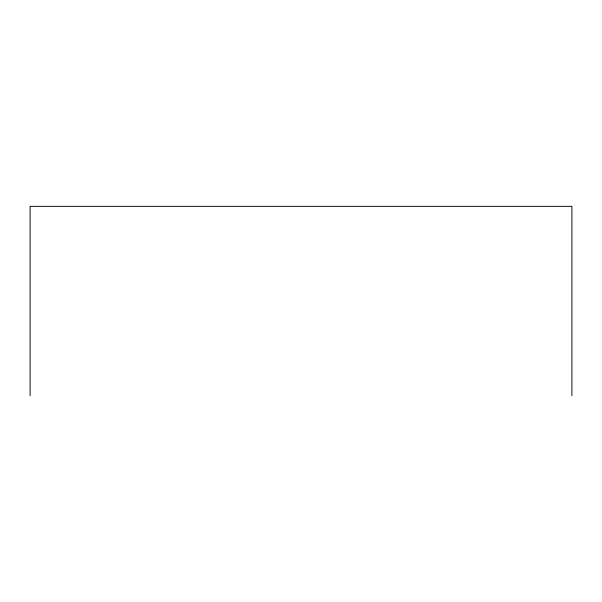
<?xml version="1.0" encoding="UTF-8"?>
<svg xmlns="http://www.w3.org/2000/svg" width="602" height="602" viewBox="0 0 602 602"><rect width="100%" height="100%" fill="white"/><g stroke="black" fill="none" stroke-linecap="round" stroke-linejoin="round"><path stroke-width="0.9" d="M571.9 395.649L571.9 206.351L30.1 206.351L30.1 395.649"/></g></svg>
